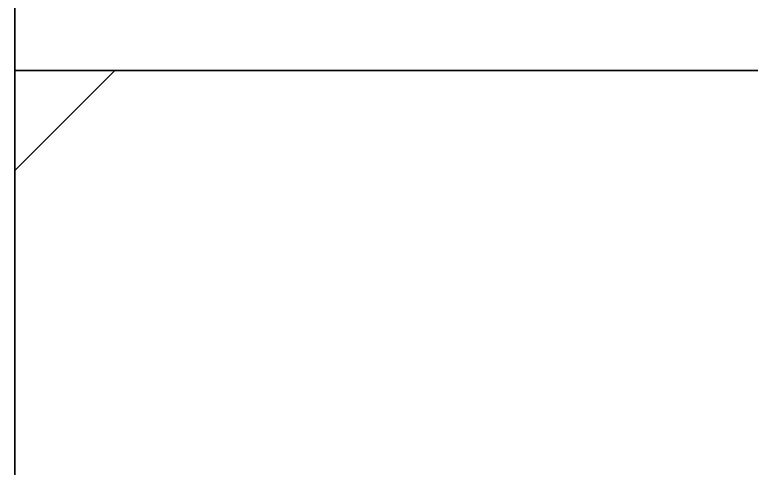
# Model space of a CAD drawing. Header units: millimetres. Extents: x -125 to 1811, y -680 to 320.
# Drawn here: x 137 to 196, y -36.3 to 0 of the extents above; entities that cross this region are included whole.
import ezdxf

# ---------------------------------------------------------------- set-up
doc = ezdxf.new("R2010")
doc.units = ezdxf.units.MM
doc.header["$MEASUREMENT"] = 0

msp = doc.modelspace()

# ---------------------------------------------------------------- linework, layer by layer
for p, q in [((137, 70, 300), (137, -70, 300)), ((137, -70, 700), (137, 70, 700)), ((137, 70, 300), (137, -70, 300)), ((137, -70, 700), (137, 70, 700)), ((137, -4.45, 425), (137, 4.45, 425)), ((137, 4.45, 665), (137, -4.45, 665)), ((137, -4.45, 425), (137, 4.45, 425)), ((137, 4.45, 665), (137, -4.45, 665)), ((145, -4.45, 665), (137, -4.45, 665)), ((137, -4.45, 665), (137, -12.45, 665)), ((137, -12.45, 665), (145, -4.45, 665)), ((145, -4.45, 425), (137, -4.45, 425)), ((137, -4.45, 425), (137, -12.45, 425)), ((137, -12.45, 425), (145, -4.45, 425)), ((137, -12.45, 425), (137, -4.45, 425)), ((137, -4.45, 665), (137, -12.45, 665)), ((137, -4.45, 316), (137, -4.45, 425)), ((137, -70, 316), (137, -4.45, 316)), ((137, -4.45, 665), (137, -4.45, 684)), ((137, -4.45, 684), (137, -70, 684)), ((145, -4.45, 425), (137, -12.45, 425)), ((137, -12.45, 665), (145, -4.45, 665)), ((137, -4.45, 684), (137, -70, 684)), ((637, -4.45, 684), (137, -4.45, 684)), ((137, -4.45, 316), (637, -4.45, 316)), ((137, -70, 316), (137, -4.45, 316)), ((137, -4.45, 665), (137, -4.45, 684)), ((137, -4.45, 684), (637, -4.45, 684)), ((145, -4.45, 665), (137, -4.45, 665)), ((637, -4.45, 316), (137, -4.45, 316)), ((137, -4.45, 425), (145, -4.45, 425)), ((137, -4.45, 316), (137, -4.45, 425)), ((145, -4.45, 665), (145, -4.45, 425)), ((145, -4.45, 425), (145, -4.45, 665)), ((137, -79.9, 425), (137, -12.45, 425)), ((137, -12.45, 665), (137, -80, 665)), ((137, -80, 665), (137, -12.45, 665)), ((137, -12.45, 665), (137, -12.45, 425)), ((137, -12.45, 425), (137, -79.9, 425)), ((137, -12.45, 425), (137, -12.45, 665))]:
    msp.add_line(p, q)

doc.saveas('drawing.dxf')
